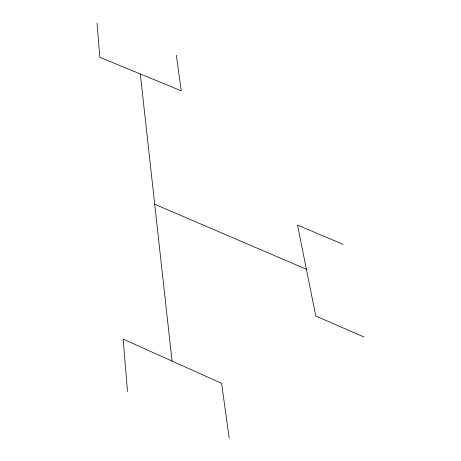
<?xml version="1.0" encoding="UTF-8"?>
<svg xmlns="http://www.w3.org/2000/svg" width="461" height="461" viewBox="0 0 461 461"><rect width="100%" height="100%" fill="white"/><g stroke="black" fill="none" stroke-linecap="round" stroke-linejoin="round"><path stroke-width="0.69" d="M342.949 244.295L297.529 225.077L315.785 316.05L363.994 337.003M154.712 204.246L306.398 269.276M176.35 55.308L181.248 90.811L99.841 57.331L97.006 23.05M229.146 437.95L221.614 383.373L123.168 339.106L127.507 391.527M140.311 73.973L172.051 361.09"/></g></svg>
